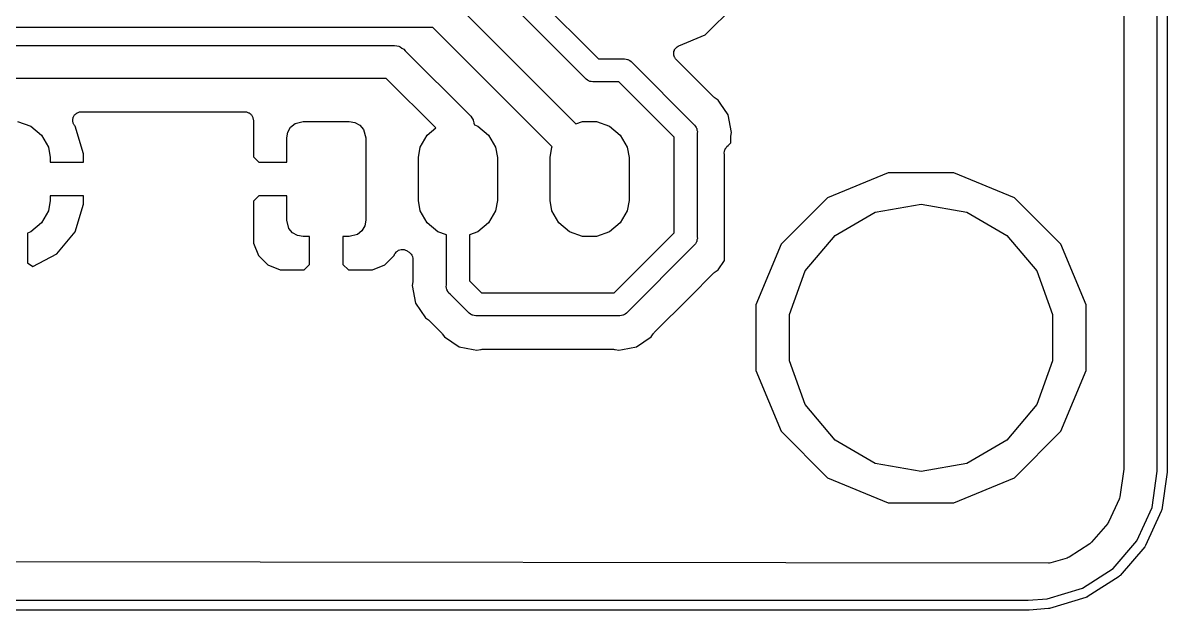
# Model space of a CAD drawing. Extents: x 51.7 to 143, y -96 to -37.9.
# Drawn here: x 125.57 to 142.95, y -95.96 to -87.04 of the extents above; entities that cross this region are included whole.
import ezdxf

# ---------------------------------------------------------------- set-up
doc = ezdxf.new("R2010")
doc.units = 0
doc.header["$MEASUREMENT"] = 0
doc.layers.add('BLACK', color=7, linetype='CONTINUOUS')

msp = doc.modelspace()

# ---------------------------------------------------------------- linework, layer by layer
at = {"layer": 'BLACK', "linetype": 'CONTINUOUS'}
for p, q in [((130.955, -84.2255), (134.311, -87.582)), ((134.11, -87.8753), (130.662, -84.4271)), ((142.8, -93.8477), (142.8, -86.5334)), ((142.95, -86.4913), (142.95, -93.8596)), ((132.142, -86.7462), (133.966, -88.5705)), ((135.934, -87.2178), (136.372, -86.7795)), ((142.292, -86.9258), (142.292, -93.8024)), ((131.796, -87.108), (116.954, -87.108)), ((133.606, -88.9179), (131.796, -87.108)), ((135.532, -87.384), (135.934, -87.2178)), ((119.772, -87.38), (131.18, -87.38)), ((131.18, -87.38), (131.213, -87.3771)), ((131.213, -87.3771), (131.245, -87.3857)), ((131.245, -87.3857), (131.278, -87.3915)), ((131.278, -87.3915), (131.287, -87.397)), ((131.287, -87.397), (131.298, -87.3999)), ((131.298, -87.3999), (131.325, -87.4189)), ((131.325, -87.4189), (131.354, -87.4355)), ((131.354, -87.4355), (131.375, -87.4609)), ((135.464, -87.4559), (135.468, -87.4427)), ((135.468, -87.4427), (135.473, -87.4361)), ((135.473, -87.4361), (135.477, -87.4285)), ((135.477, -87.4285), (135.487, -87.4187)), ((135.487, -87.4187), (135.495, -87.4077)), ((135.495, -87.4077), (135.502, -87.4032)), ((135.502, -87.4032), (135.508, -87.3973)), ((135.508, -87.3973), (135.521, -87.3915)), ((135.521, -87.3915), (135.532, -87.384)), ((131.375, -87.4609), (132.344, -88.4295)), ((134.311, -87.582), (134.683, -87.582)), ((134.683, -87.582), (134.706, -87.58)), ((134.706, -87.58), (134.729, -87.586)), ((134.729, -87.586), (134.752, -87.59)), ((134.752, -87.59), (134.759, -87.5939)), ((134.759, -87.5939), (134.766, -87.596)), ((134.766, -87.596), (134.785, -87.6093)), ((134.785, -87.6093), (134.805, -87.6209)), ((135.454, -87.5124), (135.456, -87.4986)), ((135.457, -87.5205), (135.454, -87.5124)), ((135.455, -87.4848), (135.457, -87.4768)), ((135.456, -87.4986), (135.455, -87.4848)), ((135.457, -87.4768), (135.458, -87.4685)), ((135.457, -87.5288), (135.457, -87.5205)), ((135.462, -87.5416), (135.457, -87.5288)), ((135.458, -87.4685), (135.464, -87.4559)), ((135.466, -87.555), (135.462, -87.5416)), ((135.471, -87.5619), (135.466, -87.555)), ((135.474, -87.5696), (135.471, -87.5619)), ((135.483, -87.5798), (135.474, -87.5696)), ((135.491, -87.5912), (135.483, -87.5798)), ((136.063, -88.1626), (135.491, -87.5912)), ((134.805, -87.6209), (134.82, -87.6387)), ((134.82, -87.6387), (135.754, -88.5729)), ((131.087, -87.88), (119.865, -87.88)), ((131.839, -88.6316), (131.087, -87.88)), ((134.125, -87.8931), (134.11, -87.8753)), ((134.145, -87.9047), (134.125, -87.8931)), ((134.164, -87.918), (134.145, -87.9047)), ((134.171, -87.9201), (134.164, -87.918)), ((134.178, -87.924), (134.171, -87.9201)), ((134.201, -87.928), (134.178, -87.924)), ((134.224, -87.934), (134.201, -87.928)), ((134.247, -87.932), (134.224, -87.934)), ((134.619, -87.932), (134.247, -87.932)), ((135.461, -88.7745), (134.619, -87.932)), ((136.073, -88.1698), (136.063, -88.1626)), ((136.082, -88.1784), (136.073, -88.1698)), ((136.128, -88.2096), (136.082, -88.1784)), ((136.16, -88.2562), (136.128, -88.2096)), ((136.279, -88.4355), (136.16, -88.2562)), ((136.16, -88.2562), (136.16, -88.2562)), ((126.324, -88.4929), (126.328, -88.4821)), ((126.328, -88.4821), (126.33, -88.4708)), ((126.33, -88.4708), (126.336, -88.4616)), ((126.336, -88.4616), (126.339, -88.4515)), ((126.339, -88.4515), (126.347, -88.4427)), ((126.347, -88.4427), (126.352, -88.4327)), ((126.352, -88.4327), (126.361, -88.4259)), ((126.361, -88.4259), (126.368, -88.4177)), ((126.368, -88.4177), (126.378, -88.4119)), ((126.378, -88.4119), (126.386, -88.4046)), ((126.386, -88.4046), (126.396, -88.401)), ((126.396, -88.401), (126.406, -88.3957)), ((126.406, -88.3957), (126.417, -88.3937)), ((126.417, -88.3937), (126.428, -88.3898)), ((126.428, -88.3898), (126.439, -88.3899)), ((126.439, -88.3899), (126.449, -88.388)), ((126.449, -88.388), (128.94, -88.388)), ((128.94, -88.388), (128.951, -88.3899)), ((128.951, -88.3899), (128.962, -88.3899)), ((128.962, -88.3899), (128.972, -88.3937)), ((128.972, -88.3937), (128.983, -88.3957)), ((128.983, -88.3957), (128.993, -88.4012)), ((128.993, -88.4012), (129.004, -88.405)), ((129.004, -88.405), (129.012, -88.4122)), ((129.012, -88.4122), (129.022, -88.4177)), ((129.022, -88.4177), (129.029, -88.4262)), ((129.029, -88.4262), (129.037, -88.4334)), ((129.037, -88.4334), (129.043, -88.443)), ((129.043, -88.443), (129.05, -88.4515)), ((129.05, -88.4515), (129.054, -88.4619)), ((129.054, -88.4619), (129.059, -88.4716)), ((129.059, -88.4716), (129.061, -88.4825)), ((129.061, -88.4825), (129.065, -88.4929)), ((132.344, -88.4295), (132.369, -88.4508)), ((132.369, -88.4508), (132.386, -88.4795)), ((132.386, -88.4795), (132.405, -88.5067)), ((136.332, -88.702), (136.279, -88.4355)), ((125.486, -88.533), (125.685, -88.6054)), ((125.685, -88.6054), (125.847, -88.7414)), ((126.322, -88.5142), (126.324, -88.5036)), ((126.324, -88.5255), (126.322, -88.5142)), ((126.324, -88.5036), (126.324, -88.4929)), ((126.324, -88.5371), (126.324, -88.5255)), ((126.328, -88.5471), (126.324, -88.5371)), ((126.33, -88.5576), (126.328, -88.5471)), ((126.335, -88.5677), (126.33, -88.5576)), ((126.339, -88.5785), (126.335, -88.5677)), ((126.346, -88.5867), (126.339, -88.5785)), ((126.351, -88.596), (126.346, -88.5867)), ((126.358, -88.6046), (126.351, -88.596)), ((126.488, -89.0251), (126.358, -88.6046)), ((129.065, -88.4929), (129.065, -88.5041)), ((129.065, -88.5041), (129.067, -88.515)), ((129.067, -88.515), (129.067, -89.0696)), ((129.59, -88.6975), (129.633, -88.6223)), ((129.633, -88.6223), (129.7, -88.5665)), ((129.7, -88.5665), (129.825, -88.533)), ((129.825, -88.533), (130.525, -88.533)), ((130.525, -88.533), (130.611, -88.5481)), ((130.611, -88.5481), (130.686, -88.5915)), ((130.686, -88.5915), (130.742, -88.658)), ((130.742, -88.658), (130.775, -88.783)), ((131.708, -88.7414), (131.839, -88.6316)), ((132.405, -88.5067), (132.408, -88.5175)), ((132.408, -88.5175), (132.414, -88.5272)), ((132.414, -88.5272), (132.419, -88.5598)), ((132.419, -88.5598), (132.426, -88.586)), ((132.426, -88.586), (132.48, -88.6054)), ((132.48, -88.6054), (132.642, -88.7414)), ((133.966, -88.5705), (134.069, -88.533)), ((134.069, -88.533), (134.281, -88.533)), ((134.281, -88.533), (134.48, -88.6054)), ((134.48, -88.6054), (134.642, -88.7414)), ((135.754, -88.5729), (135.772, -88.5878)), ((135.772, -88.5878), (135.784, -88.6079)), ((135.784, -88.6079), (135.797, -88.6269)), ((135.797, -88.6269), (135.799, -88.6345)), ((135.799, -88.6345), (135.803, -88.6412)), ((135.803, -88.6412), (135.807, -88.6641)), ((125.847, -88.7414), (125.953, -88.9246)), ((129.575, -88.783), (129.59, -88.6975)), ((129.575, -89.154), (129.575, -88.783)), ((130.775, -88.783), (130.775, -90.033)), ((131.602, -88.9246), (131.708, -88.7414)), ((132.642, -88.7414), (132.748, -88.9246)), ((134.642, -88.7414), (134.748, -88.9246)), ((135.461, -90.2245), (135.461, -88.7745)), ((135.807, -88.6641), (135.813, -88.6865)), ((135.813, -88.6865), (135.811, -88.7096)), ((135.811, -88.7096), (135.811, -90.2894)), ((136.319, -88.7818), (136.321, -88.7695)), ((136.319, -88.8585), (136.319, -88.7818)), ((136.321, -88.757), (136.332, -88.702)), ((136.321, -88.7695), (136.321, -88.757)), ((125.953, -88.9246), (125.98, -89.0805)), ((131.575, -89.0805), (131.602, -88.9246)), ((132.748, -88.9246), (132.775, -89.0805)), ((133.575, -89.0805), (133.602, -88.9246)), ((133.602, -88.9246), (133.606, -88.9179)), ((134.748, -88.9246), (134.775, -89.0805)), ((136.221, -89.0115), (136.227, -88.9891)), ((136.227, -88.9891), (136.231, -88.9662)), ((136.231, -88.9662), (136.235, -88.9595)), ((136.235, -88.9595), (136.237, -88.9519)), ((136.237, -88.9519), (136.25, -88.9329)), ((136.25, -88.9329), (136.262, -88.9128)), ((136.262, -88.9128), (136.28, -88.8979)), ((136.28, -88.8979), (136.319, -88.8585)), ((125.98, -89.0805), (125.98, -89.154)), ((125.98, -89.154), (126.488, -89.154)), ((126.488, -89.154), (126.488, -89.0251)), ((129.067, -89.0696), (129.151, -89.154)), ((129.151, -89.154), (129.575, -89.154)), ((131.575, -89.7355), (131.575, -89.0805)), ((132.775, -89.0805), (132.775, -89.7355)), ((133.575, -89.7355), (133.575, -89.0805)), ((134.775, -89.0805), (134.775, -89.7355)), ((136.223, -89.0346), (136.221, -89.0115)), ((136.223, -90.6479), (136.223, -89.0346)), ((138.712, -89.313), (137.79, -89.6948)), ((139.71, -89.313), (138.712, -89.313)), ((140.632, -89.6948), (139.71, -89.313)), ((125.98, -89.662), (125.98, -89.7355)), ((126.488, -89.662), (125.98, -89.662)), ((126.488, -89.7909), (126.488, -89.662)), ((129.151, -89.662), (129.067, -89.7464)), ((129.575, -89.662), (129.151, -89.662)), ((129.575, -90.033), (129.575, -89.662)), ((137.79, -89.6948), (137.085, -90.4003)), ((141.337, -90.4003), (140.632, -89.6948)), ((125.98, -89.7355), (125.953, -89.8914)), ((126.358, -90.2114), (126.488, -89.7909)), ((129.067, -89.7464), (129.067, -90.384)), ((131.602, -89.8914), (131.575, -89.7355)), ((132.775, -89.7355), (132.748, -89.8914)), ((133.602, -89.8914), (133.575, -89.7355)), ((134.775, -89.7355), (134.748, -89.8914)), ((138.516, -89.9126), (139.211, -89.7901)), ((139.211, -89.7901), (139.906, -89.9126)), ((125.953, -89.8914), (125.847, -90.0746)), ((129.608, -90.158), (129.575, -90.033)), ((130.775, -90.033), (130.76, -90.1185)), ((131.708, -90.0746), (131.602, -89.8914)), ((132.748, -89.8914), (132.642, -90.0746)), ((133.708, -90.0746), (133.602, -89.8914)), ((134.748, -89.8914), (134.642, -90.0746)), ((137.906, -90.2653), (138.516, -89.9126)), ((139.906, -89.9126), (140.516, -90.2653)), ((125.685, -90.2106), (125.634, -90.2291)), ((125.847, -90.0746), (125.685, -90.2106)), ((126.082, -90.5456), (126.358, -90.2114)), ((129.664, -90.2245), (129.608, -90.158)), ((129.739, -90.2679), (129.664, -90.2245)), ((130.717, -90.1937), (130.65, -90.2495)), ((130.76, -90.1185), (130.717, -90.1937)), ((131.87, -90.2106), (131.708, -90.0746)), ((132, -90.2578), (131.87, -90.2106)), ((132.48, -90.2106), (132.35, -90.2578)), ((132.642, -90.0746), (132.48, -90.2106)), ((133.87, -90.2106), (133.708, -90.0746)), ((134.069, -90.283), (133.87, -90.2106)), ((134.48, -90.2106), (134.281, -90.283)), ((134.642, -90.0746), (134.48, -90.2106)), ((134.548, -91.138), (135.461, -90.2245)), ((125.634, -90.2291), (125.634, -90.6831)), ((129.067, -90.384), (129.144, -90.5708)), ((129.825, -90.283), (129.739, -90.2679)), ((129.921, -90.283), (129.825, -90.283)), ((129.921, -90.7066), (129.921, -90.283)), ((130.525, -90.283), (130.429, -90.283)), ((130.429, -90.283), (130.429, -90.7066)), ((130.65, -90.2495), (130.525, -90.283)), ((132, -91.0194), (132, -90.2578)), ((132.35, -90.2578), (132.35, -90.9545)), ((134.281, -90.283), (134.069, -90.283)), ((135.784, -90.3911), (135.772, -90.4112)), ((135.797, -90.3721), (135.784, -90.3911)), ((135.799, -90.3645), (135.797, -90.3721)), ((135.803, -90.3578), (135.799, -90.3645)), ((135.807, -90.3349), (135.803, -90.3578)), ((135.813, -90.3125), (135.807, -90.3349)), ((135.811, -90.2894), (135.813, -90.3125)), ((137.452, -90.8056), (137.906, -90.2653)), ((140.516, -90.2653), (140.97, -90.8056)), ((125.718, -90.738), (126.082, -90.5456)), ((129.144, -90.5708), (129.287, -90.7137)), ((131.063, -90.7137), (131.206, -90.5708)), ((131.206, -90.5708), (131.212, -90.5548)), ((131.212, -90.5548), (131.213, -90.5537)), ((131.213, -90.5523), (131.225, -90.5351)), ((131.213, -90.5537), (131.213, -90.5523)), ((131.225, -90.5351), (131.236, -90.5176)), ((131.236, -90.5176), (131.237, -90.5168)), ((131.237, -90.5168), (131.238, -90.5156)), ((131.238, -90.5156), (131.255, -90.5034)), ((131.255, -90.5034), (131.271, -90.4908)), ((131.271, -90.4908), (131.272, -90.4904)), ((131.272, -90.4904), (131.273, -90.4895)), ((131.273, -90.4895), (131.293, -90.4837)), ((131.293, -90.4837), (131.313, -90.4775)), ((131.313, -90.4775), (131.314, -90.4776)), ((131.314, -90.4776), (131.316, -90.4772)), ((131.316, -90.4772), (131.336, -90.4785)), ((131.336, -90.4785), (131.357, -90.4794)), ((131.357, -90.4794), (131.358, -90.48)), ((131.358, -90.48), (131.36, -90.4801)), ((131.36, -90.4801), (131.379, -90.4884)), ((131.379, -90.4884), (131.398, -90.4963)), ((131.398, -90.4963), (131.399, -90.4973)), ((131.399, -90.4973), (131.4, -90.4978)), ((131.4, -90.4978), (131.436, -90.5215)), ((131.436, -90.5215), (131.449, -90.5339)), ((131.449, -90.5339), (131.462, -90.5455)), ((131.462, -90.5455), (131.464, -90.5491)), ((131.464, -90.5491), (131.467, -90.552)), ((131.467, -90.552), (131.475, -90.5681)), ((131.475, -90.5681), (131.484, -90.5837)), ((135.754, -90.4261), (134.749, -91.4313)), ((135.772, -90.4112), (135.754, -90.4261)), ((137.085, -90.4003), (136.703, -91.3221)), ((141.719, -91.3221), (141.337, -90.4003)), ((125.634, -90.6831), (125.718, -90.738)), ((129.287, -90.7137), (129.474, -90.791)), ((129.837, -90.791), (129.921, -90.7066)), ((130.429, -90.7066), (130.513, -90.791)), ((130.876, -90.791), (131.063, -90.7137)), ((131.484, -90.5837), (131.485, -90.5878)), ((131.485, -90.5878), (131.487, -90.5916)), ((131.487, -90.5916), (131.489, -90.6094)), ((131.489, -90.6094), (131.492, -90.6271)), ((131.492, -90.6271), (131.492, -90.9472)), ((136.128, -90.7894), (136.223, -90.6479)), ((129.474, -90.791), (129.837, -90.791)), ((130.513, -90.791), (130.876, -90.791)), ((135.692, -91.2071), (136.063, -90.8364)), ((136.063, -90.8364), (136.073, -90.8292)), ((136.073, -90.8292), (136.082, -90.8206)), ((136.082, -90.8206), (136.128, -90.7894)), ((137.211, -91.4683), (137.452, -90.8056)), ((140.97, -90.8056), (141.211, -91.4683)), ((131.49, -90.972), (131.479, -91.027)), ((131.479, -91.027), (131.532, -91.2935)), ((131.492, -90.9472), (131.49, -90.9595)), ((131.49, -90.9595), (131.49, -90.972)), ((131.998, -91.0425), (132, -91.0194)), ((132.004, -91.0649), (131.998, -91.0425)), ((132.008, -91.0878), (132.004, -91.0649)), ((132.012, -91.0945), (132.008, -91.0878)), ((132.014, -91.1021), (132.012, -91.0945)), ((132.35, -90.9545), (132.533, -91.138)), ((132.027, -91.1211), (132.014, -91.1021)), ((132.039, -91.1412), (132.027, -91.1211)), ((132.057, -91.1561), (132.039, -91.1412)), ((132.332, -91.4313), (132.057, -91.1561)), ((132.533, -91.138), (134.548, -91.138)), ((135.159, -91.7395), (135.692, -91.2071)), ((131.532, -91.2935), (131.683, -91.5194)), ((132.347, -91.4491), (132.332, -91.4313)), ((134.749, -91.4313), (134.734, -91.4491)), ((136.703, -91.3221), (136.703, -92.3199)), ((141.719, -92.3199), (141.719, -91.3221)), ((131.683, -91.5194), (131.729, -91.5506)), ((131.729, -91.5506), (131.738, -91.5592)), ((131.738, -91.5592), (131.748, -91.5664)), ((131.748, -91.5664), (131.922, -91.7395)), ((132.367, -91.4607), (132.347, -91.4491)), ((132.386, -91.474), (132.367, -91.4607)), ((132.393, -91.4761), (132.386, -91.474)), ((132.4, -91.48), (132.393, -91.4761)), ((132.423, -91.484), (132.4, -91.48)), ((132.446, -91.49), (132.423, -91.484)), ((132.469, -91.488), (132.446, -91.49)), ((134.612, -91.488), (132.469, -91.488)), ((134.635, -91.49), (134.612, -91.488)), ((134.658, -91.484), (134.635, -91.49)), ((134.681, -91.48), (134.658, -91.484)), ((134.688, -91.4761), (134.681, -91.48)), ((134.695, -91.474), (134.688, -91.4761)), ((134.714, -91.4607), (134.695, -91.474)), ((134.734, -91.4491), (134.714, -91.4607)), ((137.211, -92.1737), (137.211, -91.4683)), ((141.211, -91.4683), (141.211, -92.1737)), ((131.922, -91.7395), (131.929, -91.7498)), ((131.929, -91.7498), (131.937, -91.7588)), ((131.937, -91.7588), (131.969, -91.8054)), ((135.112, -91.8054), (135.144, -91.7588)), ((135.144, -91.7588), (135.152, -91.7498)), ((135.152, -91.7498), (135.159, -91.7395)), ((131.969, -91.8054), (132.195, -91.9564)), ((132.195, -91.9564), (132.406, -91.9984)), ((134.675, -91.9984), (134.886, -91.9564)), ((134.886, -91.9564), (135.112, -91.8054)), ((132.406, -91.9984), (132.406, -91.9984)), ((132.406, -91.9984), (132.461, -92.0094)), ((132.461, -92.0094), (132.516, -91.9984)), ((132.516, -91.9984), (132.528, -91.9982)), ((132.528, -91.9982), (132.541, -91.996)), ((132.541, -91.996), (134.54, -91.996)), ((134.54, -91.996), (134.553, -91.9982)), ((134.553, -91.9982), (134.565, -91.9984)), ((134.565, -91.9984), (134.62, -92.0094)), ((134.62, -92.0094), (134.675, -91.9984)), ((134.675, -91.9984), (134.675, -91.9984)), ((137.452, -92.8364), (137.211, -92.1737)), ((141.211, -92.1737), (140.97, -92.8364)), ((136.703, -92.3199), (137.085, -93.2417)), ((141.337, -93.2417), (141.719, -92.3199)), ((137.906, -93.3767), (137.452, -92.8364)), ((140.97, -92.8364), (140.516, -93.3767)), ((137.085, -93.2417), (137.79, -93.9472)), ((140.632, -93.9472), (141.337, -93.2417)), ((138.516, -93.7294), (137.906, -93.3767)), ((140.516, -93.3767), (139.906, -93.7294)), ((139.211, -93.8519), (138.516, -93.7294)), ((139.906, -93.7294), (139.211, -93.8519)), ((142.291, -93.8204), (142.231, -94.24)), ((142.292, -93.8024), (142.29, -93.8114)), ((142.29, -93.8114), (142.291, -93.8204)), ((142.721, -94.4021), (142.8, -93.8477)), ((142.949, -93.8648), (142.868, -94.4339)), ((142.95, -93.8596), (142.949, -93.8648)), ((137.79, -93.9472), (138.712, -94.329)), ((139.71, -94.329), (140.632, -93.9472)), ((138.712, -94.329), (139.71, -94.329)), ((142.221, -94.2746), (142.066, -94.6139)), ((142.225, -94.2571), (142.221, -94.2746)), ((142.231, -94.24), (142.225, -94.2571)), ((142.491, -94.907), (142.721, -94.4021)), ((142.862, -94.4544), (142.623, -94.9788)), ((142.864, -94.4446), (142.862, -94.4544)), ((142.867, -94.4349), (142.864, -94.4446)), ((142.868, -94.4339), (142.867, -94.4349)), ((142.047, -94.6443), (141.803, -94.9267)), ((142.056, -94.6288), (142.047, -94.6443)), ((142.066, -94.6139), (142.056, -94.6288)), ((142.129, -95.3271), (142.491, -94.907)), ((141.776, -94.9503), (141.464, -95.1531)), ((141.79, -94.938), (141.776, -94.9503)), ((141.803, -94.9267), (141.79, -94.938)), ((142.612, -94.9967), (142.236, -95.4332)), ((142.617, -94.9882), (142.612, -94.9967)), ((142.623, -94.9797), (142.617, -94.9882)), ((142.623, -94.9788), (142.623, -94.9797)), ((141.146, -95.2478), (121.825, -95.2208)), ((141.164, -95.2446), (141.146, -95.2478)), ((141.183, -95.2424), (141.164, -95.2446)), ((141.431, -95.1682), (141.183, -95.2424)), ((141.447, -95.1601), (141.431, -95.1682)), ((141.464, -95.1531), (141.447, -95.1601)), ((141.664, -95.6288), (142.129, -95.3271)), ((142.227, -95.4405), (142.22, -95.4472)), ((142.235, -95.4339), (142.227, -95.4405)), ((142.236, -95.4332), (142.235, -95.4339)), ((142.22, -95.4472), (141.736, -95.7605)), ((140.84, -95.81), (141.13, -95.7885)), ((141.13, -95.7885), (141.664, -95.6288)), ((141.717, -95.7695), (141.165, -95.9345)), ((141.726, -95.7652), (141.717, -95.7695)), ((141.735, -95.761), (141.726, -95.7652)), ((141.736, -95.7605), (141.735, -95.761)), ((140.85, -95.96), (53.8414, -95.96)), ((53.8533, -95.81), (140.84, -95.81)), ((140.852, -95.9595), (140.85, -95.96)), ((141.149, -95.9375), (140.852, -95.9595)), ((141.156, -95.9358), (141.149, -95.9375)), ((141.164, -95.9348), (141.156, -95.9358)), ((141.165, -95.9345), (141.164, -95.9348))]:
    msp.add_line(p, q, dxfattribs=at)

doc.saveas('drawing.dxf')
